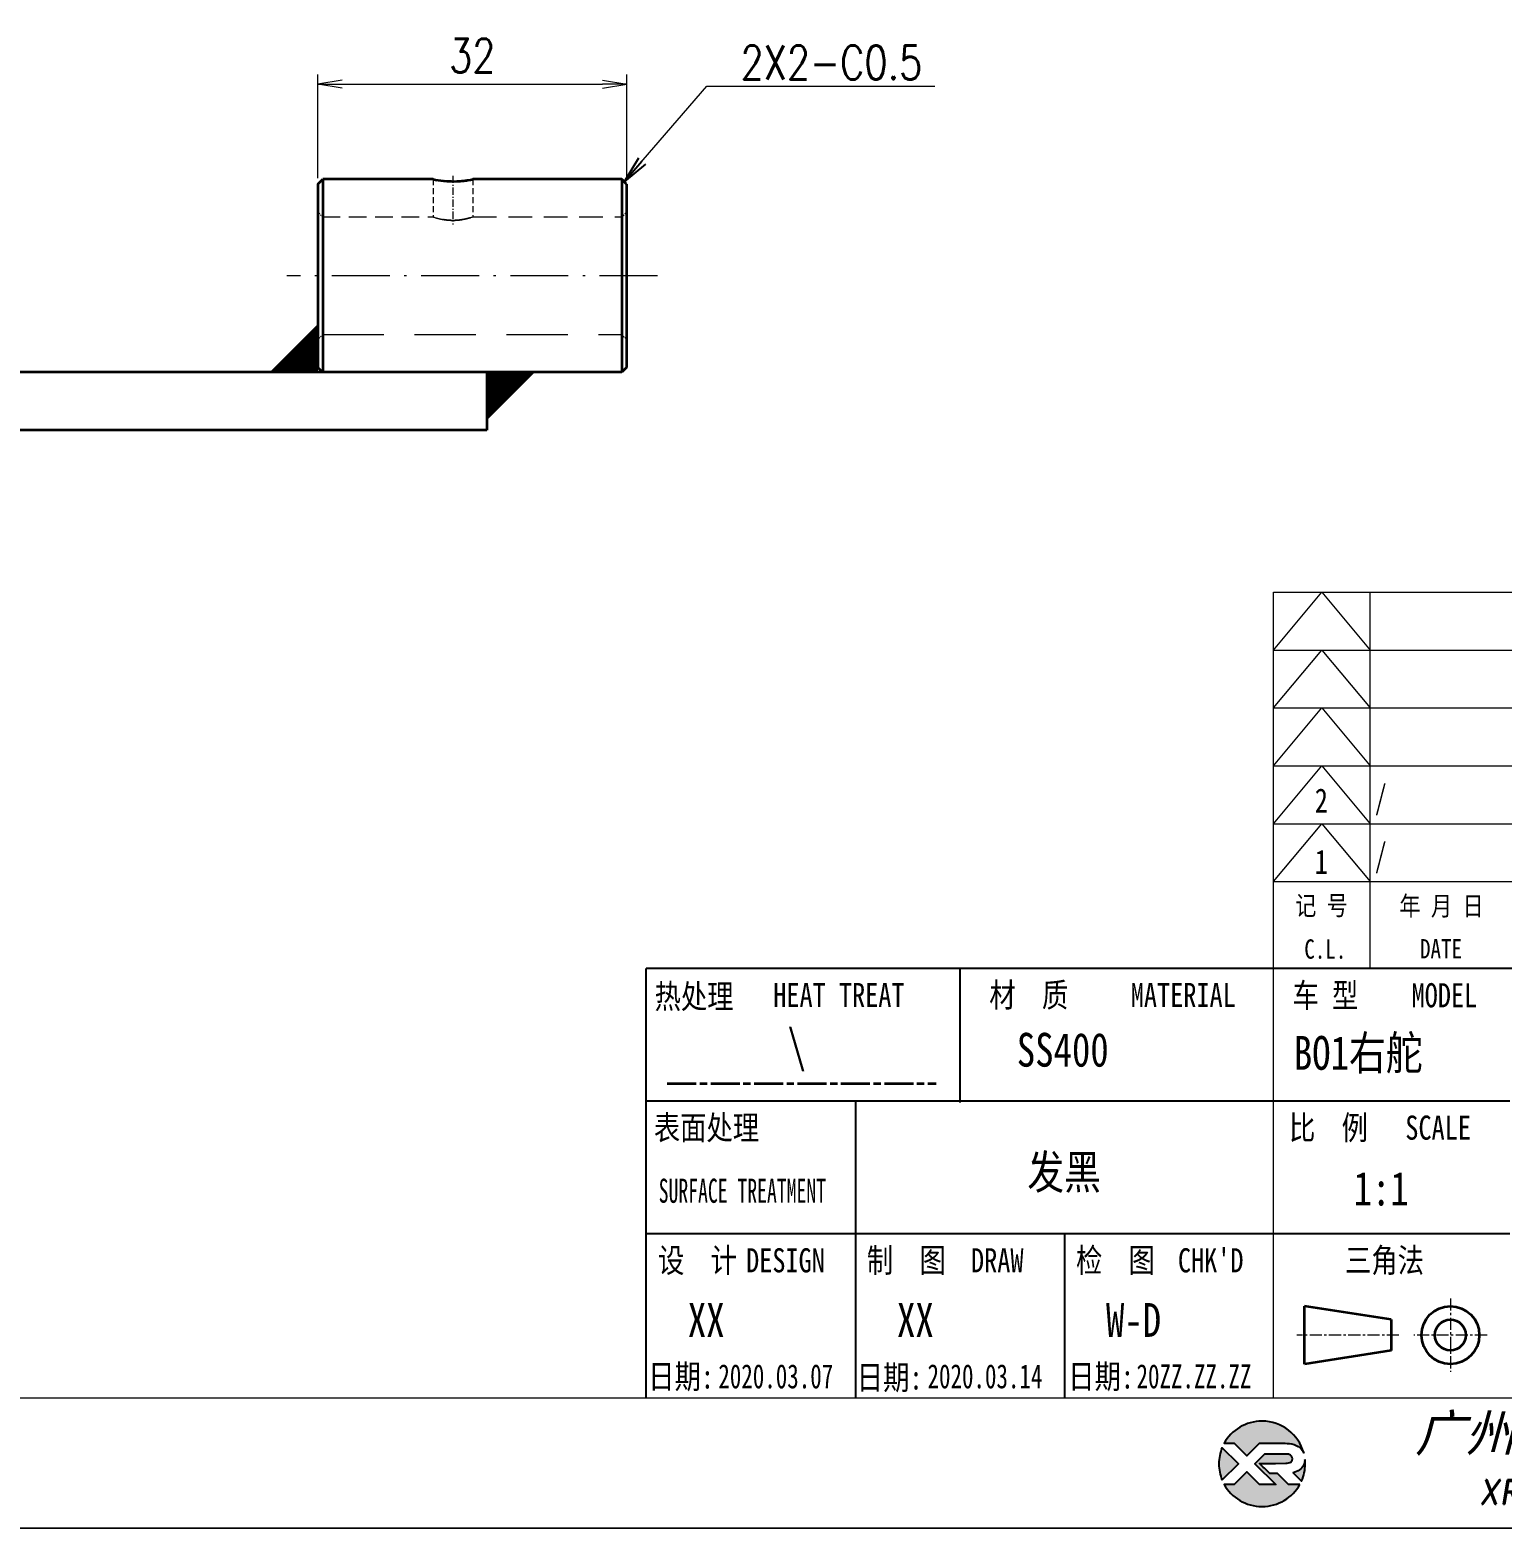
# Model space of a CAD drawing. Header units: millimetres. Extents: x 1333 to 78972, y -42879 to -5704.
# Drawn here: x 76459.6 to 76612.1, y -21799.1 to -21643.8 of the extents above; entities that cross this region are included whole.
import ezdxf
from ezdxf.enums import TextEntityAlignment as Align

# ---------------------------------------------------------------- set-up
doc = ezdxf.new("R2010")
doc.units = ezdxf.units.MM
doc.header["$LTSCALE"] = 0.5
for name, pattern in [('AM_ISO02W050x2', [3.75, 3, -0.75]), ('AM_ISO08W050x2', [9, 6, -0.75, 1.5, -0.75]), ('CENTER', [2, 1.25, -0.25, 0.25, -0.25]), ('DASHDOT', [18.5, 12, -3, 0.5, -3]), ('DASHED', [19.05, 12.7, -6.35])]:
    doc.linetypes.add(name, pattern=pattern)
for name, color, linetype in [('DIM', 3, 'Continuous'), ('Drawing', 7, 'Continuous'), ('layer 1', 7, 'Continuous'), ('图框文字', 7, 'Continuous'), ('材质', 7, 'Continuous'), ('表面处理', 7, 'Continuous'), ('车型', 7, 'Continuous')]:
    doc.layers.add(name, color=color, linetype=linetype)
for name, color, linetype, lineweight in [('中心线', 2, 'AM_ISO08W050x2', 18), ('图框', 7, 'Continuous', 18), ('标注线', 3, 'Continuous', 18), ('热处理', 7, 'Continuous', 20), ('粗实线', 7, 'Continuous', 35), ('粗点划线', 6, 'AM_ISO08W050x2', 35), ('虚线', 1, 'AM_ISO02W050x2', 18)]:
    doc.layers.add(name, color=color, linetype=linetype, lineweight=lineweight)
doc.layers.add('打印', color=7, linetype='Continuous', lineweight=15, plot=False)
doc.layers.add('打印-禁用', color=7, linetype='Continuous', lineweight=15, plot=False)
doc.styles.add('DIM', font='romans.shx', dxfattribs={"width": 0.8, "bigfont": 'bigfont.shx'})
doc.styles.add('STYLE1', font='')
doc.styles.add('国标', font='simfang.ttf', dxfattribs={"width": 0.8})
doc.styles.add('标题字', font='romand.shx', dxfattribs={"oblique": 10, "bigfont": 'bigfont.shx'})
doc.styles.get('STYLE1').set_extended_font_data('SimSun')
doc.dimstyles.new('XR 1-1', dxfattribs={"dimtxt": 3.5, "dimasz": 2.5, "dimexe": 1, "dimexo": 0.625, "dimgap": 1.2, "dimtad": 1, "dimtoh": 1, "dimdsep": 46, "dimtxsty": 'DIM', "dimblk": 'OPEN', "dimcen": 0, "dimclrd": 8, "dimclre": 8, "dimclrt": 2, "dimazin": 2, "dimtfac": 0.5, "dimtmove": 0, "dimatfit": 3, "dimldrblk": 'OPEN', "dimfxl": 1, "dimtolj": 2, "dimlwd": 18, "dimlwe": 18, "dimarcsym": 0})
doc.dimstyles.new('XR 1-1$0', dxfattribs={"dimtxt": 3.5, "dimasz": 2.5, "dimexe": 1, "dimexo": 0.625, "dimgap": 1.2, "dimtad": 1, "dimzin": 9, "dimdsep": 46, "dimtxsty": 'DIM', "dimblk": 'OPEN', "dimcen": 0, "dimclrd": 8, "dimclre": 8, "dimclrt": 2, "dimazin": 2, "dimtfac": 0.5, "dimtmove": 0, "dimatfit": 3, "dimldrblk": 'OPEN', "dimfxl": 1, "dimtolj": 2, "dimlwd": 18, "dimlwe": 18, "dimarcsym": 0})

# ---------------------------------------------------------------- blocks, each defined once
blk = doc.blocks.new('XR')
at = {"true_color": 0xfc8000}
h = blk.add_hatch(color=30, dxfattribs=at)
h.set_gradient(color1=(252, 128, 0), rotation=240, one_color=1, tint=1, name='INVCURVED')
edge = h.paths.add_edge_path()
edge.add_spline(control_points=[(-434.18, -5928.47), (-433.9, -5928.74), (-433.63, -5929.01), (-433.63, -5929.01), (-433.63, -5929.01), (-433.63, -5929.01), (-433.36, -5928.74), (-433.09, -5928.47)], knot_values=[0.5625, 0.5625, 0.5625, 0.5625, 0.625, 0.625, 0.625, 0.625, 0.6875, 0.6875, 0.6875, 0.6875], degree=3, periodic=0)
edge.add_spline(control_points=[(-433.09, -5928.47), (-432.82, -5928.2), (-432.54, -5927.93), (-432.54, -5927.93), (-432.54, -5927.93), (-432.54, -5927.93), (-432.04, -5927.93), (-431.53, -5927.93)], knot_values=[0.4375, 0.4375, 0.4375, 0.4375, 0.5, 0.5, 0.5, 0.5, 0.5625, 0.5625, 0.5625, 0.5625], degree=3, periodic=0)
edge.add_spline(control_points=[(-431.53, -5927.93), (-431.03, -5927.93), (-430.52, -5927.93), (-430.52, -5927.93), (-430.52, -5927.93), (-430, -5927.93), (-429.43, -5927.96), (-429.01, -5928.33)], knot_values=[0.25, 0.25, 0.25, 0.25, 0.3125, 0.3125, 0.3125, 0.3125, 0.4375, 0.4375, 0.4375, 0.4375], degree=3, periodic=0)
edge.add_spline(control_points=[(-429.01, -5928.33), (-428.88, -5928.44), (-428.78, -5928.59), (-428.71, -5928.75)], knot_values=[0.125, 0.125, 0.125, 0.125, 0.25, 0.25, 0.25, 0.25], degree=3, periodic=0)
edge.add_spline(control_points=[(-428.71, -5928.75), (-429.13, -5927.18), (-430.58, -5926.02), (-432.31, -5926.02)], knot_values=[0, 0, 0, 0, 0.125, 0.125, 0.125, 0.125], degree=3, periodic=0)
edge.add_spline(control_points=[(-432.31, -5926.02), (-433.72, -5926.02), (-434.94, -5926.79), (-435.58, -5927.93)], knot_values=[0.875, 0.875, 0.875, 0.875, 1, 1, 1, 1], degree=3, periodic=0)
edge.add_spline(control_points=[(-435.58, -5927.93), (-435.58, -5927.93), (-434.72, -5927.93), (-434.72, -5927.93), (-434.72, -5927.93), (-434.72, -5927.93), (-434.45, -5928.2), (-434.18, -5928.47)], knot_values=[0.6875, 0.6875, 0.6875, 0.6875, 0.8125, 0.8125, 0.8125, 0.8125, 0.875, 0.875, 0.875, 0.875], degree=3, periodic=0)
edge = h.paths.add_edge_path()
edge.add_spline(control_points=[(-434.79, -5929.26), (-435.04, -5929.02), (-435.34, -5928.72), (-435.54, -5928.53)], knot_values=[0.562504, 0.562504, 0.562504, 0.562504, 0.656252, 0.656252, 0.656252, 0.656252], degree=3, periodic=0)
edge.add_spline(control_points=[(-435.54, -5928.53), (-435.67, -5928.4), (-435.76, -5928.31), (-435.76, -5928.31), (-435.76, -5928.31), (-435.94, -5928.74), (-436.03, -5929.21), (-436.03, -5929.71)], knot_values=[0.25, 0.25, 0.25, 0.25, 0.312504, 0.312504, 0.312504, 0.312504, 0.562504, 0.562504, 0.562504, 0.562504], degree=3, periodic=0)
edge.add_spline(control_points=[(-436.03, -5929.71), (-436.03, -5930.2), (-435.94, -5930.67), (-435.76, -5931.1), (-435.76, -5931.1), (-435.4, -5930.75), (-435.05, -5930.4)], knot_values=[0.874998, 0.874998, 0.874998, 0.874998, 1.124998, 1.124998, 1.124998, 1.25, 1.25, 1.25, 1.25], degree=3, periodic=0)
edge.add_spline(control_points=[(-435.05, -5930.4), (-434.7, -5930.05), (-434.34, -5929.71), (-434.34, -5929.71), (-434.34, -5929.71), (-434.34, -5929.71), (-434.34, -5929.71), (-434.34, -5929.71)], knot_values=[0.749878, 0.749878, 0.749878, 0.749878, 0.874875, 0.874875, 0.874875, 0.874875, 0.874998, 0.874998, 0.874998, 0.874998], degree=3, periodic=0)
edge.add_spline(control_points=[(-434.34, -5929.71), (-434.34, -5929.71), (-434.34, -5929.71), (-434.34, -5929.71)], knot_values=[0.749634, 0.749634, 0.749634, 0.749634, 0.749817, 0.749817, 0.749817, 0.749817], degree=3, periodic=0)
edge.add_spline(control_points=[(-434.35, -5929.7), (-434.35, -5929.7), (-434.35, -5929.7), (-434.35, -5929.7)], knot_values=[0.738281, 0.738281, 0.738281, 0.738281, 0.742188, 0.742188, 0.742188, 0.742188], degree=3, periodic=0)
edge.add_spline(control_points=[(-434.35, -5929.7), (-434.36, -5929.69), (-434.37, -5929.68), (-434.38, -5929.67)], knot_values=[0.726563, 0.726563, 0.726563, 0.726563, 0.738281, 0.738281, 0.738281, 0.738281], degree=3, periodic=0)
edge.add_spline(control_points=[(-434.38, -5929.67), (-434.38, -5929.66), (-434.39, -5929.65), (-434.4, -5929.65)], knot_values=[0.718751, 0.718751, 0.718751, 0.718751, 0.726563, 0.726563, 0.726563, 0.726563], degree=3, periodic=0)
edge.add_spline(control_points=[(-434.4, -5929.65), (-434.42, -5929.63), (-434.45, -5929.6), (-434.47, -5929.58)], knot_values=[0.703126, 0.703126, 0.703126, 0.703126, 0.718751, 0.718751, 0.718751, 0.718751], degree=3, periodic=0)
edge.add_spline(control_points=[(-434.47, -5929.58), (-434.5, -5929.55), (-434.53, -5929.52), (-434.56, -5929.49)], knot_values=[0.687501, 0.687501, 0.687501, 0.687501, 0.703126, 0.703126, 0.703126, 0.703126], degree=3, periodic=0)
edge.add_spline(control_points=[(-434.56, -5929.49), (-434.63, -5929.42), (-434.71, -5929.35), (-434.79, -5929.26)], knot_values=[0.656252, 0.656252, 0.656252, 0.656252, 0.687501, 0.687501, 0.687501, 0.687501], degree=3, periodic=0)
at = {"true_color": 0x0348ff}
h = blk.add_hatch(color=160, dxfattribs=at)
h.set_gradient(color1=(3, 72, 255), color2=(0, 41, 153), one_color=1, tint=0.3, name='HEMISPHERICAL')
edge = h.paths.add_edge_path()
edge.add_spline(control_points=[(-432.54, -5929.67), (-432.26, -5929.95), (-431.94, -5930.23), (-431.66, -5930.51), (-431.66, -5930.51), (-431.66, -5930.51), (-431.66, -5930.51), (-431.66, -5930.51)], knot_values=[0.736842, 0.736842, 0.736842, 0.736842, 0.789474, 0.789474, 0.789474, 0.789474, 0.802633, 0.802633, 0.802633, 0.802633], degree=3, periodic=0)
edge.add_spline(control_points=[(-431.66, -5930.51), (-431.65, -5930.51), (-431.65, -5930.52), (-431.65, -5930.52)], knot_values=[0.802633, 0.802633, 0.802633, 0.802633, 0.815791, 0.815791, 0.815791, 0.815791], degree=3, periodic=0)
edge.add_spline(control_points=[(-431.65, -5930.52), (-431.64, -5930.53), (-431.64, -5930.53), (-431.64, -5930.53)], knot_values=[0.815791, 0.815791, 0.815791, 0.815791, 0.82237, 0.82237, 0.82237, 0.82237], degree=3, periodic=0)
edge.add_spline(control_points=[(-431.64, -5930.53), (-431.64, -5930.53), (-431.64, -5930.53), (-431.63, -5930.54)], knot_values=[0.82237, 0.82237, 0.82237, 0.82237, 0.828949, 0.828949, 0.828949, 0.828949], degree=3, periodic=0)
edge.add_spline(control_points=[(-431.63, -5930.54), (-431.63, -5930.54), (-431.63, -5930.54), (-431.63, -5930.54), (-431.63, -5930.54), (-431.63, -5930.54), (-431.59, -5930.54), (-431.52, -5930.54)], knot_values=[0.841901, 0.841901, 0.841901, 0.841901, 0.842105, 0.842105, 0.842105, 0.842105, 0.855264, 0.855264, 0.855264, 0.855264], degree=3, periodic=0)
edge.add_spline(control_points=[(-431.52, -5930.54), (-431.46, -5930.54), (-431.38, -5930.54), (-431.3, -5930.54)], knot_values=[0.855264, 0.855264, 0.855264, 0.855264, 0.868422, 0.868422, 0.868422, 0.868422], degree=3, periodic=0)
edge.add_spline(control_points=[(-431.3, -5930.54), (-431.26, -5930.54), (-431.22, -5930.54), (-431.18, -5930.54)], knot_values=[0.868422, 0.868422, 0.868422, 0.868422, 0.875, 0.875, 0.875, 0.875], degree=3, periodic=0)
edge.add_spline(control_points=[(-431.18, -5930.54), (-431.14, -5930.54), (-431.1, -5930.54), (-431.07, -5930.54)], knot_values=[0.875, 0.875, 0.875, 0.875, 0.881579, 0.881579, 0.881579, 0.881579], degree=3, periodic=0)
edge.add_spline(control_points=[(-431.07, -5930.54), (-431.05, -5930.54), (-431.04, -5930.54), (-431.03, -5930.54)], knot_values=[0.881579, 0.881579, 0.881579, 0.881579, 0.884869, 0.884869, 0.884869, 0.884869], degree=3, periodic=0)
edge.add_spline(control_points=[(-431.03, -5930.54), (-431.02, -5930.54), (-431, -5930.54), (-431, -5930.54)], knot_values=[0.884869, 0.884869, 0.884869, 0.884869, 0.888158, 0.888158, 0.888158, 0.888158], degree=3, periodic=0)
edge.add_spline(control_points=[(-431, -5930.54), (-430.99, -5930.54), (-430.99, -5930.54), (-430.98, -5930.54)], knot_values=[0.888158, 0.888158, 0.888158, 0.888158, 0.889803, 0.889803, 0.889803, 0.889803], degree=3, periodic=0)
edge.add_spline(control_points=[(-430.98, -5930.54), (-430.98, -5930.54), (-430.98, -5930.54), (-430.97, -5930.54)], knot_values=[0.889803, 0.889803, 0.889803, 0.889803, 0.891447, 0.891447, 0.891447, 0.891447], degree=3, periodic=0)
edge.add_spline(control_points=[(-430.97, -5930.54), (-430.97, -5930.54), (-430.97, -5930.54), (-430.97, -5930.54)], knot_values=[0.891447, 0.891447, 0.891447, 0.891447, 0.89227, 0.89227, 0.89227, 0.89227], degree=3, periodic=0)
edge.add_spline(control_points=[(-430.97, -5930.54), (-430.97, -5930.54), (-430.97, -5930.54), (-430.97, -5930.54)], knot_values=[0.89227, 0.89227, 0.89227, 0.89227, 0.893092, 0.893092, 0.893092, 0.893092], degree=3, periodic=0)
edge.add_spline(control_points=[(-430.97, -5930.54), (-430.97, -5930.54), (-430.97, -5930.54), (-430.97, -5930.54)], knot_values=[0.893092, 0.893092, 0.893092, 0.893092, 0.893503, 0.893503, 0.893503, 0.893503], degree=3, periodic=0)
edge.add_spline(control_points=[(-430.97, -5930.54), (-430.97, -5930.54), (-430.97, -5930.54), (-430.97, -5930.54)], knot_values=[0.893503, 0.893503, 0.893503, 0.893503, 0.893914, 0.893914, 0.893914, 0.893914], degree=3, periodic=0)
edge.add_spline(control_points=[(-430.97, -5930.54), (-430.97, -5930.54), (-430.97, -5930.54), (-430.97, -5930.54)], knot_values=[0.893914, 0.893914, 0.893914, 0.893914, 0.89412, 0.89412, 0.89412, 0.89412], degree=3, periodic=0)
edge.add_spline(control_points=[(-430.97, -5930.54), (-430.97, -5930.54), (-430.97, -5930.54), (-430.97, -5930.54)], knot_values=[0.89412, 0.89412, 0.89412, 0.89412, 0.894326, 0.894326, 0.894326, 0.894326], degree=3, periodic=0)
edge.add_spline(control_points=[(-430.97, -5930.54), (-430.97, -5930.54), (-430.97, -5930.54), (-430.97, -5930.54)], knot_values=[0.894428, 0.894428, 0.894428, 0.894428, 0.894531, 0.894531, 0.894531, 0.894531], degree=3, periodic=0)
edge.add_spline(control_points=[(-430.97, -5930.54), (-430.97, -5930.54), (-430.97, -5930.54), (-430.97, -5930.54)], knot_values=[0.894531, 0.894531, 0.894531, 0.894531, 0.894583, 0.894583, 0.894583, 0.894583], degree=3, periodic=0)
edge.add_spline(control_points=[(-430.97, -5930.54), (-430.97, -5930.54), (-430.97, -5930.54), (-430.97, -5930.54), (-430.97, -5930.54), (-430.97, -5930.54), (-430.73, -5930.78), (-430.49, -5931.01)], knot_values=[0.894685, 0.894685, 0.894685, 0.894685, 0.894737, 0.894737, 0.894737, 0.894737, 0.921052, 0.921052, 0.921052, 0.921052], degree=3, periodic=0)
edge.add_spline(control_points=[(-430.49, -5931.01), (-430.26, -5931.24), (-430.02, -5931.48), (-430.02, -5931.48)], knot_values=[0.921052, 0.921052, 0.921052, 0.921052, 0.947368, 0.947368, 0.947368, 0.947368], degree=3, periodic=0)
edge.add_spline(control_points=[(-430.02, -5931.48), (-430.02, -5931.48), (-430.02, -5931.48), (-430.02, -5931.48)], knot_values=[0.947522, 0.947522, 0.947522, 0.947522, 0.947573, 0.947573, 0.947573, 0.947573], degree=3, periodic=0)
edge.add_spline(control_points=[(-430.02, -5931.48), (-430.02, -5931.48), (-430.02, -5931.48), (-430.02, -5931.48)], knot_values=[0.947573, 0.947573, 0.947573, 0.947573, 0.947676, 0.947676, 0.947676, 0.947676], degree=3, periodic=0)
edge.add_spline(control_points=[(-430.02, -5931.48), (-430.02, -5931.48), (-430.02, -5931.48), (-430.02, -5931.48)], knot_values=[0.947676, 0.947676, 0.947676, 0.947676, 0.947779, 0.947779, 0.947779, 0.947779], degree=3, periodic=0)
edge.add_spline(control_points=[(-430.02, -5931.48), (-430.02, -5931.48), (-430.02, -5931.48), (-430.02, -5931.48)], knot_values=[0.947779, 0.947779, 0.947779, 0.947779, 0.947984, 0.947984, 0.947984, 0.947984], degree=3, periodic=0)
edge.add_spline(control_points=[(-430.02, -5931.48), (-430.02, -5931.48), (-430.02, -5931.48), (-430.02, -5931.48)], knot_values=[0.947984, 0.947984, 0.947984, 0.947984, 0.94819, 0.94819, 0.94819, 0.94819], degree=3, periodic=0)
edge.add_spline(control_points=[(-430.02, -5931.48), (-430.02, -5931.48), (-430.02, -5931.48), (-430.02, -5931.48)], knot_values=[0.94819, 0.94819, 0.94819, 0.94819, 0.948601, 0.948601, 0.948601, 0.948601], degree=3, periodic=0)
edge.add_spline(control_points=[(-430.02, -5931.48), (-430.02, -5931.48), (-430.02, -5931.48), (-430.02, -5931.48)], knot_values=[0.948601, 0.948601, 0.948601, 0.948601, 0.949012, 0.949012, 0.949012, 0.949012], degree=3, periodic=0)
edge.add_spline(control_points=[(-430.02, -5931.48), (-430.02, -5931.48), (-430.01, -5931.48), (-430.01, -5931.48)], knot_values=[0.949012, 0.949012, 0.949012, 0.949012, 0.949834, 0.949834, 0.949834, 0.949834], degree=3, periodic=0)
edge.add_spline(control_points=[(-430.01, -5931.48), (-430.01, -5931.48), (-430.01, -5931.48), (-430.01, -5931.48)], knot_values=[0.949834, 0.949834, 0.949834, 0.949834, 0.950657, 0.950657, 0.950657, 0.950657], degree=3, periodic=0)
edge.add_spline(control_points=[(-430.01, -5931.48), (-430.01, -5931.48), (-430, -5931.48), (-430, -5931.48)], knot_values=[0.950657, 0.950657, 0.950657, 0.950657, 0.952301, 0.952301, 0.952301, 0.952301], degree=3, periodic=0)
edge.add_spline(control_points=[(-430, -5931.48), (-429.99, -5931.48), (-429.98, -5931.48), (-429.98, -5931.48)], knot_values=[0.952301, 0.952301, 0.952301, 0.952301, 0.953946, 0.953946, 0.953946, 0.953946], degree=3, periodic=0)
edge.add_spline(control_points=[(-429.98, -5931.48), (-429.96, -5931.48), (-429.95, -5931.48), (-429.93, -5931.48)], knot_values=[0.953946, 0.953946, 0.953946, 0.953946, 0.957236, 0.957236, 0.957236, 0.957236], degree=3, periodic=0)
edge.add_spline(control_points=[(-429.93, -5931.48), (-429.91, -5931.48), (-429.89, -5931.48), (-429.87, -5931.48)], knot_values=[0.957236, 0.957236, 0.957236, 0.957236, 0.960525, 0.960525, 0.960525, 0.960525], degree=3, periodic=0)
edge.add_spline(control_points=[(-429.87, -5931.48), (-429.82, -5931.48), (-429.77, -5931.48), (-429.71, -5931.48)], knot_values=[0.960525, 0.960525, 0.960525, 0.960525, 0.967104, 0.967104, 0.967104, 0.967104], degree=3, periodic=0)
edge.add_spline(control_points=[(-429.71, -5931.48), (-429.65, -5931.48), (-429.59, -5931.48), (-429.53, -5931.48)], knot_values=[0.967104, 0.967104, 0.967104, 0.967104, 0.973683, 0.973683, 0.973683, 0.973683], degree=3, periodic=0)
edge.add_spline(control_points=[(-429.53, -5931.48), (-429.41, -5931.48), (-429.29, -5931.48), (-429.19, -5931.48)], knot_values=[0.973683, 0.973683, 0.973683, 0.973683, 0.98684, 0.98684, 0.98684, 0.98684], degree=3, periodic=0)
edge.add_spline(control_points=[(-429.19, -5931.48), (-429.1, -5931.48), (-429.04, -5931.48), (-429.04, -5931.48), (-429.67, -5932.62), (-430.9, -5933.39), (-432.31, -5933.39)], knot_values=[0.98684, 0.98684, 0.98684, 0.98684, 1, 1, 1, 1.052632, 1.052632, 1.052632, 1.052632], degree=3, periodic=0)
edge.add_spline(control_points=[(-432.31, -5933.39), (-433.72, -5933.39), (-434.94, -5932.62), (-435.58, -5931.48), (-435.58, -5931.48), (-435.58, -5931.48), (-435.36, -5931.48), (-435.15, -5931.48)], knot_values=[0.052632, 0.052632, 0.052632, 0.052632, 0.105263, 0.105263, 0.105263, 0.105263, 0.131579, 0.131579, 0.131579, 0.131579], degree=3, periodic=0)
edge.add_spline(control_points=[(-435.15, -5931.48), (-434.93, -5931.48), (-434.72, -5931.48), (-434.72, -5931.48), (-434.72, -5931.48), (-434.72, -5931.48), (-434.45, -5931.21), (-434.18, -5930.94)], knot_values=[0.131579, 0.131579, 0.131579, 0.131579, 0.157895, 0.157895, 0.157895, 0.157895, 0.184211, 0.184211, 0.184211, 0.184211], degree=3, periodic=0)
edge.add_spline(control_points=[(-434.18, -5930.94), (-433.9, -5930.67), (-433.63, -5930.4), (-433.63, -5930.4), (-433.63, -5930.4), (-433.63, -5930.4), (-433.36, -5930.67), (-433.09, -5930.94)], knot_values=[0.184211, 0.184211, 0.184211, 0.184211, 0.210526, 0.210526, 0.210526, 0.210526, 0.236842, 0.236842, 0.236842, 0.236842], degree=3, periodic=0)
edge.add_spline(control_points=[(-433.09, -5930.94), (-432.82, -5931.21), (-432.54, -5931.48), (-432.54, -5931.48), (-432.54, -5931.48), (-432.54, -5931.48), (-432.19, -5931.48), (-431.83, -5931.48)], knot_values=[0.236842, 0.236842, 0.236842, 0.236842, 0.263158, 0.263158, 0.263158, 0.263158, 0.289474, 0.289474, 0.289474, 0.289474], degree=3, periodic=0)
edge.add_spline(control_points=[(-431.83, -5931.48), (-431.48, -5931.48), (-431.12, -5931.48), (-431.12, -5931.48), (-431.12, -5931.48), (-431.12, -5931.48), (-431.57, -5931.03), (-432.02, -5930.59)], knot_values=[0.289474, 0.289474, 0.289474, 0.289474, 0.315789, 0.315789, 0.315789, 0.315789, 0.342105, 0.342105, 0.342105, 0.342105], degree=3, periodic=0)
edge.add_spline(control_points=[(-432.02, -5930.59), (-432.47, -5930.15), (-432.92, -5929.71), (-432.92, -5929.71), (-432.92, -5929.71), (-432.92, -5929.71), (-432.71, -5929.5), (-432.5, -5929.29)], knot_values=[0.342105, 0.342105, 0.342105, 0.342105, 0.368421, 0.368421, 0.368421, 0.368421, 0.394737, 0.394737, 0.394737, 0.394737], degree=3, periodic=0)
edge.add_spline(control_points=[(-432.5, -5929.29), (-432.3, -5929.09), (-432.09, -5928.88), (-432.09, -5928.88)], knot_values=[0.394737, 0.394737, 0.394737, 0.394737, 0.421053, 0.421053, 0.421053, 0.421053], degree=3, periodic=0)
edge.add_spline(control_points=[(-432.09, -5928.88), (-432.09, -5928.88), (-432.06, -5928.86), (-432.06, -5928.86)], knot_values=[0.421053, 0.421053, 0.421053, 0.421053, 0.473684, 0.473684, 0.473684, 0.473684], degree=3, periodic=0)
edge.add_spline(control_points=[(-432.06, -5928.86), (-432.06, -5928.86), (-432.06, -5928.86), (-432.06, -5928.86), (-432.06, -5928.86), (-432.06, -5928.86), (-430.4, -5928.86), (-430.26, -5928.86)], knot_values=[0.473684, 0.473684, 0.473684, 0.473684, 0.473684, 0.473684, 0.473684, 0.473684, 0.526316, 0.526316, 0.526316, 0.526316], degree=3, periodic=0)
edge.add_spline(control_points=[(-430.26, -5928.86), (-429.54, -5928.86), (-429.62, -5929.4), (-429.83, -5929.55)], knot_values=[0.526316, 0.526316, 0.526316, 0.526316, 0.578947, 0.578947, 0.578947, 0.578947], degree=3, periodic=0)
edge.add_spline(control_points=[(-429.83, -5929.55), (-429.94, -5929.62), (-430.08, -5929.65), (-430.26, -5929.65), (-430.26, -5929.65), (-430.26, -5929.65), (-430.48, -5929.65), (-430.71, -5929.66)], knot_values=[0.578947, 0.578947, 0.578947, 0.578947, 0.631579, 0.631579, 0.631579, 0.631579, 0.657895, 0.657895, 0.657895, 0.657895], degree=3, periodic=0)
edge.add_spline(control_points=[(-430.71, -5929.66), (-430.93, -5929.66), (-431.15, -5929.67), (-431.15, -5929.67), (-431.15, -5929.67), (-431.15, -5929.67), (-432.54, -5929.67), (-432.54, -5929.67)], knot_values=[0.657895, 0.657895, 0.657895, 0.657895, 0.684211, 0.684211, 0.684211, 0.684211, 0.736842, 0.736842, 0.736842, 0.736842], degree=3, periodic=0)
edge = h.paths.add_edge_path()
edge.add_spline(control_points=[(-428.6, -5929.32), (-428.61, -5929.67), (-428.76, -5930), (-429.06, -5930.22)], knot_values=[0.8, 0.8, 0.8, 0.8, 1, 1, 1, 1], degree=3, periodic=0)
edge.add_spline(control_points=[(-429.06, -5930.22), (-429.22, -5930.34), (-429.41, -5930.43), (-429.61, -5930.48)], knot_values=[0.6, 0.6, 0.6, 0.6, 0.8, 0.8, 0.8, 0.8], degree=3, periodic=0)
edge.add_spline(control_points=[(-429.61, -5930.48), (-429.61, -5930.48), (-428.9, -5931.19), (-428.9, -5931.19), (-428.9, -5931.19), (-428.69, -5930.73), (-428.58, -5930.23), (-428.58, -5929.71)], knot_values=[0.2, 0.2, 0.2, 0.2, 0.4, 0.4, 0.4, 0.4, 0.6, 0.6, 0.6, 0.6], degree=3, periodic=0)
edge.add_spline(control_points=[(-428.58, -5929.71), (-428.58, -5929.58), (-428.59, -5929.45), (-428.6, -5929.32)], knot_values=[0, 0, 0, 0, 0.2, 0.2, 0.2, 0.2], degree=3, periodic=0)
at = {"layer": 'layer 1', "color": 30}
for points, knots in [([(-432.31, -5926.02), (-430.58, -5926.02), (-429.13, -5927.18), (-428.71, -5928.75), (-428.71, -5928.75), (-428.78, -5928.59), (-428.88, -5928.44), (-429.01, -5928.33), (-429.01, -5928.33), (-429.43, -5927.96), (-430, -5927.93), (-430.52, -5927.93), (-430.52, -5927.93), (-430.52, -5927.93), (-432.54, -5927.93), (-432.54, -5927.93), (-432.54, -5927.93), (-432.54, -5927.93), (-433.63, -5929.01), (-433.63, -5929.01), (-433.63, -5929.01), (-433.63, -5929.01), (-434.72, -5927.93), (-434.72, -5927.93), (-434.72, -5927.93), (-434.72, -5927.93), (-435.58, -5927.93), (-435.58, -5927.93), (-435.58, -5927.93), (-434.94, -5926.79), (-433.72, -5926.02), (-432.31, -5926.02)], [0, 0, 0, 0, 0.125, 0.125, 0.125, 0.125, 0.25, 0.25, 0.25, 0.25, 0.375, 0.375, 0.375, 0.375, 0.5, 0.5, 0.5, 0.5, 0.625, 0.625, 0.625, 0.625, 0.75, 0.75, 0.75, 0.75, 0.875, 0.875, 0.875, 0.875, 1, 1, 1, 1]), ([(-435.76, -5931.1), (-435.94, -5930.67), (-436.03, -5930.2), (-436.03, -5929.71), (-436.03, -5929.71), (-436.03, -5929.21), (-435.94, -5928.74), (-435.76, -5928.31), (-435.76, -5928.31), (-435.76, -5928.31), (-434.34, -5929.71), (-434.34, -5929.71), (-434.34, -5929.71), (-434.34, -5929.71), (-435.76, -5931.1), (-435.76, -5931.1)], [0, 0, 0, 0, 0.25, 0.25, 0.25, 0.25, 0.5, 0.5, 0.5, 0.5, 0.75, 0.75, 0.75, 0.75, 1, 1, 1, 1])]:
    blk.add_open_spline(points, degree=3, knots=knots, dxfattribs=at)
at = {"layer": 'layer 1', "color": 154}
for points, knots in [([(-429.04, -5931.48), (-429.67, -5932.62), (-430.9, -5933.39), (-432.31, -5933.39), (-432.31, -5933.39), (-433.72, -5933.39), (-434.94, -5932.62), (-435.58, -5931.48), (-435.58, -5931.48), (-435.58, -5931.48), (-434.72, -5931.48), (-434.72, -5931.48), (-434.72, -5931.48), (-434.72, -5931.48), (-433.63, -5930.4), (-433.63, -5930.4), (-433.63, -5930.4), (-433.63, -5930.4), (-432.54, -5931.48), (-432.54, -5931.48), (-432.54, -5931.48), (-432.54, -5931.48), (-431.12, -5931.48), (-431.12, -5931.48), (-431.12, -5931.48), (-431.12, -5931.48), (-432.92, -5929.71), (-432.92, -5929.71), (-432.92, -5929.71), (-432.92, -5929.71), (-432.09, -5928.88), (-432.09, -5928.88), (-432.09, -5928.88), (-432.09, -5928.88), (-432.06, -5928.86), (-432.06, -5928.86), (-432.06, -5928.86), (-432.06, -5928.86), (-430.4, -5928.86), (-430.26, -5928.86), (-430.26, -5928.86), (-429.54, -5928.86), (-429.62, -5929.4), (-429.83, -5929.55), (-429.83, -5929.55), (-429.94, -5929.62), (-430.08, -5929.65), (-430.26, -5929.65), (-430.26, -5929.65), (-430.26, -5929.65), (-431.15, -5929.67), (-431.15, -5929.67), (-431.15, -5929.67), (-431.15, -5929.67), (-432.54, -5929.67), (-432.54, -5929.67), (-432.54, -5929.67), (-432.26, -5929.95), (-431.94, -5930.23), (-431.66, -5930.51), (-431.66, -5930.51), (-431.66, -5930.51), (-431.63, -5930.54), (-431.63, -5930.54), (-431.63, -5930.54), (-431.63, -5930.54), (-430.97, -5930.54), (-430.97, -5930.54), (-430.97, -5930.54), (-430.97, -5930.54), (-430.02, -5931.48), (-430.02, -5931.48), (-430.02, -5931.48), (-430.02, -5931.48), (-429.04, -5931.48), (-429.04, -5931.48)], [0, 0, 0, 0, 0.052632, 0.052632, 0.052632, 0.052632, 0.105263, 0.105263, 0.105263, 0.105263, 0.157895, 0.157895, 0.157895, 0.157895, 0.210526, 0.210526, 0.210526, 0.210526, 0.263158, 0.263158, 0.263158, 0.263158, 0.315789, 0.315789, 0.315789, 0.315789, 0.368421, 0.368421, 0.368421, 0.368421, 0.421053, 0.421053, 0.421053, 0.421053, 0.473684, 0.473684, 0.473684, 0.473684, 0.526316, 0.526316, 0.526316, 0.526316, 0.578947, 0.578947, 0.578947, 0.578947, 0.631579, 0.631579, 0.631579, 0.631579, 0.684211, 0.684211, 0.684211, 0.684211, 0.736842, 0.736842, 0.736842, 0.736842, 0.789474, 0.789474, 0.789474, 0.789474, 0.842105, 0.842105, 0.842105, 0.842105, 0.894737, 0.894737, 0.894737, 0.894737, 0.947368, 0.947368, 0.947368, 0.947368, 1, 1, 1, 1]), ([(-428.6, -5929.32), (-428.59, -5929.45), (-428.58, -5929.58), (-428.58, -5929.71), (-428.58, -5929.71), (-428.58, -5930.23), (-428.69, -5930.73), (-428.9, -5931.19), (-428.9, -5931.19), (-428.9, -5931.19), (-429.61, -5930.48), (-429.61, -5930.48), (-429.61, -5930.48), (-429.41, -5930.43), (-429.22, -5930.34), (-429.06, -5930.22), (-429.06, -5930.22), (-428.76, -5930), (-428.61, -5929.67), (-428.6, -5929.32)], [0, 0, 0, 0, 0.2, 0.2, 0.2, 0.2, 0.4, 0.4, 0.4, 0.4, 0.6, 0.6, 0.6, 0.6, 0.8, 0.8, 0.8, 0.8, 1, 1, 1, 1])]:
    blk.add_open_spline(points, degree=3, knots=knots, dxfattribs=at)
blk = doc.blocks.new('GZDEH零件A3图框V01版')
at = {"layer": '中心线', "color": 1, "linetype": 'CENTER', "lineweight": 5, "ltscale": 2}
for p, q in [((3175.82, -1822.66), (3175.82, -1830.26)), ((3170.49, -1826.46), (3159.89, -1826.46)), ((3179.62, -1826.46), (3172.02, -1826.46))]:
    blk.add_line(p, q, dxfattribs=at)
at = {"layer": '图框', "linetype": 'Continuous'}
for p, q in [((3157.49, -1749.46), (3272.49, -1749.46)), ((3157.49, -1832.96), (3157.49, -1749.46)), ((2882.49, -1832.96), (3272.49, -1832.96))]:
    blk.add_line(p, q, dxfattribs=at)
at = {"layer": '图框', "color": 9}
for p, q in [((3157.49, -1755.46), (3162.49, -1749.46)), ((3162.49, -1749.46), (3167.49, -1755.46)), ((3167.49, -1788.46), (3167.49, -1749.46)), ((3157.49, -1755.46), (3272.49, -1755.46)), ((3157.49, -1761.46), (3162.49, -1755.46)), ((3162.49, -1755.46), (3167.49, -1761.46)), ((3157.49, -1761.46), (3272.49, -1761.46)), ((3157.49, -1767.46), (3162.49, -1761.46)), ((3162.49, -1761.46), (3167.49, -1767.46)), ((3157.49, -1767.46), (3272.49, -1767.46)), ((3157.49, -1773.46), (3162.49, -1767.46)), ((3162.49, -1767.46), (3167.49, -1773.46)), ((3157.49, -1773.46), (3272.49, -1773.46)), ((3157.49, -1779.46), (3162.49, -1773.46)), ((3162.49, -1773.46), (3167.49, -1779.46)), ((3157.49, -1779.46), (3272.49, -1779.46))]:
    blk.add_line(p, q, dxfattribs=at)
at = {"layer": '图框', "color": 2, "linetype": 'ByBlock', "lineweight": 35}
for p, q in [((3169.69, -1824.86), (3160.69, -1823.46)), ((3160.69, -1829.46), (3160.69, -1823.46)), ((3169.69, -1824.86), (3169.69, -1828.06)), ((3169.69, -1828.06), (3160.69, -1829.46))]:
    blk.add_line(p, q, dxfattribs=at)
for radius in [3, 1.6]:
    blk.add_circle((3175.82, -1826.46), radius, dxfattribs=at)
at = {"layer": '图框文字', "color": 7}
blk.add_line((3272.49, -1788.46), (3092.49, -1788.46), dxfattribs=at)
at = {"layer": '图框文字', "color": 9}
for p, q in [((3272.49, -1788.46), (3092.49, -1788.46)), ((3124.99, -1788.46), (3124.99, -1802.35)), ((3181.99, -1802.21), (3092.49, -1802.21)), ((3114.17, -1802.21), (3114.17, -1815.96)), ((3181.99, -1815.96), (3092.49, -1815.96)), ((3114.17, -1815.96), (3114.17, -1832.96)), ((3114.17, -1815.96), (3114.17, -1832.96)), ((3135.83, -1815.96), (3135.83, -1832.96)), ((3135.83, -1815.96), (3135.83, -1832.96))]:
    blk.add_line(p, q, dxfattribs=at)
at = {"layer": '图框文字', "color": 9, "linetype": 'Continuous'}
blk.add_line((3092.49, -1832.96), (3092.49, -1788.46), dxfattribs=at)
at = {"layer": '打印-禁用', "linetype": 'Continuous'}
blk.add_line((2857.49, -1846.46), (3277.49, -1846.46), dxfattribs=at)
at = {"layer": 'DIM', "xscale": 1.199999999999818, "yscale": 1.200000000000045, "zscale": 1.2}
blk.add_blockref('XR', (3675.07, 5275.84), dxfattribs=at)
at = {"layer": '图框', "color": 9, "style": '国标', "width": 0.8}
for s, p in [('记 号', (3162.47, -1782.94)), ('年 月 日', (3174.9, -1782.98)), ('C.L.', (3162.86, -1787.45)), ('DATE', (3174.85, -1787.42))]:
    blk.add_text(s, height=2, dxfattribs=at).set_placement(p, align=Align.CENTER)
at = {"layer": '图框文字', "color": 9, "style": '国标'}
for s, width, p in [('热处理', 0.8, (3093.35, -1792.61)), ('材  质', 0.8, (3128.04, -1792.46)), ('表面处理', 0.8, (3093.27, -1806.21)), ('比  例\u3000', 0.8, (3159.1, -1806.21)), ('SCALE', 0.8, (3171.15, -1806.21)), ('SURFACE TREATMENT', 0.6, (3093.77, -1812.75)), (' DESIGN', 0.8, (3101.47, -1819.96)), (' DRAW', 0.8, (3124.78, -1819.96)), ("CHK'D", 0.8, (3147.58, -1819.96)), ('三角法', 0.8, (3164.9, -1819.96))]:
    blk.add_text(s, height=2.5, dxfattribs=dict(at, width=width)).set_placement(p)
at = {"layer": '图框文字', "color": 9, "style": '国标', "width": 0.8}
for s, p in [('HEAT TREAT', (3112.45, -1792.46)), ('MATERIAL', (3148.14, -1792.46)), ('设  计', (3097.79, -1819.96)), ('制  图', (3119.43, -1819.96)), ('检  图', (3141.11, -1819.96)), ('日期:', (3096.09, -1832)), ('日期:', (3117.71, -1832.1)), ('日期:', (3139.62, -1832))]:
    blk.add_text(s, height=2.5, dxfattribs=at).set_placement(p, align=Align.CENTER)
for s, p in [('车 型', (3162.87, -1791.2)), ('MODEL', (3175.2, -1791.24))]:
    blk.add_text(s, height=2.5, dxfattribs=at).set_placement(p, align=Align.MIDDLE)
at = {"layer": '图框文字', "color": 7, "lineweight": -3, "style": 'STYLE1', "oblique": 15}
blk.add_text('广州熙锐自动化设备有限公司 ', height=3.8, dxfattribs=at).set_placement((3172.16, -1838.51))
at = {"layer": '图框文字', "color": 7, "style": '标题字', "oblique": 10}
blk.add_text('XR Automatiom Equipment(GZ)co..Ltd', height=2.5, dxfattribs=at).set_placement((3211.26, -1842.9), align=Align.MIDDLE)
blk = doc.blocks.new('DEH A3')
at = {"layer": '图框'}
blk.add_blockref('GZDEH零件A3图框V01版', (-2857.49, 1846.46), dxfattribs=at)
blk = doc.blocks.new('_Open')
at = {"color": 0, "linetype": 'ByBlock', "lineweight": -2}
for p, q in [((-1, 0.167), (0, 0)), ((-1, -0.167), (0, 0)), ((0, 0), (-1, 0))]:
    blk.add_line(p, q, dxfattribs=at)
blk = doc.blocks.new('*D1099')
at = {"layer": 'Defpoints', "color": 0}
for p in [(76521.41, -21649.43), (76489.41, -21659.8), (76521.41, -21659.8)]:
    blk.add_point(p, dxfattribs=at)
at = {"layer": 'DIM', "color": 8, "lineweight": 18}
for p, q in [((76489.41, -21659.18), (76489.41, -21648.43)), ((76521.41, -21659.18), (76521.41, -21648.43)), ((76491.91, -21649.43), (76518.91, -21649.43))]:
    blk.add_line(p, q, dxfattribs=at)
at = {"layer": 'DIM', "color": 8, "lineweight": 18, "xscale": 2.5, "yscale": 2.5, "zscale": 2.5, "rotation": 180}
blk.add_blockref('_Open', (76489.41, -21649.43), dxfattribs=at)
at = {"layer": 'DIM', "color": 8, "lineweight": 18, "xscale": 2.5, "yscale": 2.5, "zscale": 2.5}
blk.add_blockref('_Open', (76521.41, -21649.43), dxfattribs=at)
at = {"layer": 'DIM', "color": 2, "insert": (76505.41, -21646.48), "char_height": 3.5, "attachment_point": 5, "style": 'DIM'}
blk.add_mtext('\\A2;32', dxfattribs=at)

msp = doc.modelspace()

# ---------------------------------------------------------------- linework, layer by layer
at = {"layer": 'Drawing'}
for points in [[(76489.406, -21679.3, 0, 7.071, 0), (76486.906, -21676.8, 7.071, 7.071, 0)], [(76506.906, -21679.3, 0, 7.071, 0), (76509.406, -21681.8, 7.071, 7.071, 0)]]:
    msp.add_lwpolyline(points, format="xyseb", dxfattribs=at)
at = {"layer": '中心线', "linetype": 'DASHDOT', "ltscale": 0.126514}
msp.add_line((76503.406, -21658.928), (76503.406, -21663.989), dxfattribs=at)
at = {"layer": '中心线', "linetype": 'DASHDOT'}
msp.add_line((76524.606, -21669.3), (76486.206, -21669.3), dxfattribs=at)
at = {"layer": '打印'}
msp.add_lwpolyline([(76288.446, -21502.092), (76708.446, -21502.092), (76708.446, -21799.092), (76288.446, -21799.092)], close=True, dxfattribs=at)
at = {"layer": '粗实线', "ltscale": 0.017678}
for p, q in [((76489.406, -21659.8), (76489.906, -21659.3)), ((76521.406, -21659.8), (76520.906, -21659.3)), ((76489.406, -21678.8), (76489.906, -21679.3)), ((76521.406, -21678.8), (76520.906, -21679.3))]:
    msp.add_line(p, q, dxfattribs=at)
at = {"layer": '粗实线', "ltscale": 0.130144}
for p, q in [((76489.906, -21659.3), (76489.906, -21664.506)), ((76520.906, -21659.3), (76520.906, -21664.506))]:
    msp.add_line(p, q, dxfattribs=at)
at = {"layer": '粗实线', "ltscale": 0.285839}
msp.add_line((76501.34, -21659.3), (76489.906, -21659.3), dxfattribs=at)
at = {"layer": '粗实线', "ltscale": 0.000304608}
msp.add_line((76501.58, -21659.347), (76501.592, -21659.35), dxfattribs=at)
at = {"layer": '粗实线', "ltscale": 0.004441}
msp.add_line((76501.592, -21659.35), (76501.767, -21659.38), dxfattribs=at)
at = {"layer": '粗实线', "ltscale": 0.002919}
msp.add_line((76504.281, -21659.477), (76504.397, -21659.466), dxfattribs=at)
at = {"layer": '粗实线', "ltscale": 0.385821}
msp.add_line((76520.906, -21659.3), (76505.473, -21659.3), dxfattribs=at)
at = {"layer": '粗实线', "ltscale": 0.123636}
msp.add_line((76489.406, -21659.8), (76489.406, -21664.746), dxfattribs=at)
at = {"layer": '粗实线', "ltscale": 0.445926}
msp.add_line((76521.406, -21659.8), (76521.406, -21677.637), dxfattribs=at)
at = {"layer": '粗实线', "ltscale": 0.322289}
msp.add_line((76489.406, -21664.746), (76489.406, -21677.637), dxfattribs=at)
at = {"layer": '粗实线', "ltscale": 0.339252}
for p, q in [((76489.906, -21664.506), (76489.906, -21678.076)), ((76520.906, -21664.506), (76520.906, -21678.076))]:
    msp.add_line(p, q, dxfattribs=at)
at = {"layer": '粗实线', "ltscale": 0.029074}
msp.add_line((76489.406, -21677.637), (76489.406, -21678.8), dxfattribs=at)
at = {"layer": '粗实线', "ltscale": 0.030604}
msp.add_line((76489.906, -21678.076), (76489.906, -21679.3), dxfattribs=at)
at = {"layer": '粗实线', "ltscale": 0.022122}
msp.add_line((76520.906, -21678.076), (76520.906, -21678.961), dxfattribs=at)
at = {"layer": '粗实线', "ltscale": 0.021016}
msp.add_line((76521.406, -21677.637), (76521.406, -21678.478), dxfattribs=at)
at = {"layer": '粗实线'}
for p, q in [((76506.906, -21679.3), (76415.906, -21679.3)), ((76506.906, -21685.3), (76415.906, -21685.3))]:
    msp.add_line(p, q, dxfattribs=at)
at = {"layer": '粗实线', "ltscale": 0.15}
msp.add_line((76506.906, -21679.3), (76506.906, -21685.3), dxfattribs=at)
at = {"layer": '粗实线', "ltscale": 0.349991}
msp.add_line((76520.906, -21679.3), (76506.906, -21679.3), dxfattribs=at)
at = {"layer": '粗实线', "ltscale": 0.008482}
msp.add_line((76520.906, -21678.961), (76520.906, -21679.3), dxfattribs=at)
at = {"layer": '粗实线', "ltscale": 0.008058}
msp.add_line((76521.406, -21678.478), (76521.406, -21678.8), dxfattribs=at)
at = {"layer": '粗实线'}
for centre, radius, start, end in [((76503.475, -21649.03), 10.49, 258.25194, 264.20033), ((76503.406, -21649.579), 9.938, 264.2771, 280.51739), ((76503.409, -21649.63), 9.886, 264.8409, 270.2974), ((76503.366, -21649.24), 10.279, 275.75824, 278.9145), ((76503.274, -21648.678), 10.848, 280.33783, 281.69517)]:
    msp.add_arc(centre, radius, start, end, dxfattribs=at)
at = {"layer": '粗点划线', "linetype": 'AM_ISO08W050x2'}
msp.add_line((76525.621, -21753.02), (76553.482, -21753.02), dxfattribs=at)
at = {"layer": '虚线', "linetype": 'DASHED', "ltscale": 0.030604}
msp.add_line((76489.906, -21659.3), (76489.906, -21660.525), dxfattribs=at)
at = {"layer": '虚线', "linetype": 'DASHED', "ltscale": 0.097513}
msp.add_line((76501.339, -21659.3), (76501.339, -21663.201), dxfattribs=at)
at = {"layer": '虚线', "linetype": 'DASHED', "ltscale": 0.006135}
msp.add_line((76501.34, -21659.3), (76501.58, -21659.347), dxfattribs=at)
at = {"layer": '虚线', "linetype": 'DASHED', "ltscale": 0.097512}
msp.add_line((76505.473, -21659.3), (76505.473, -21663.201), dxfattribs=at)
at = {"layer": '虚线', "linetype": 'DASHED', "ltscale": 0.000286569}
msp.add_line((76520.906, -21659.3), (76520.906, -21659.312), dxfattribs=at)
at = {"layer": '虚线', "linetype": 'DASHED', "ltscale": 0.030318}
msp.add_line((76520.906, -21659.312), (76520.906, -21660.525), dxfattribs=at)
at = {"layer": '虚线', "linetype": 'DASHED', "ltscale": 0.339252}
for p, q in [((76489.906, -21660.525), (76489.906, -21674.095)), ((76520.906, -21660.525), (76520.906, -21674.095))]:
    msp.add_line(p, q, dxfattribs=at)
at = {"layer": '虚线', "linetype": 'DASHED', "ltscale": 0.017678}
for p, q in [((76489.906, -21663.2), (76489.406, -21662.7)), ((76489.906, -21675.4), (76489.406, -21675.9))]:
    msp.add_line(p, q, dxfattribs=at)
at = {"layer": '虚线', "linetype": 'DASHED', "ltscale": 0.079388}
for p, q in [((76489.906, -21663.2), (76489.906, -21666.376)), ((76489.906, -21672.225), (76489.906, -21675.4))]:
    msp.add_line(p, q, dxfattribs=at)
at = {"layer": '虚线', "linetype": 'DASHED', "ltscale": 0.285835}
msp.add_line((76489.906, -21663.2), (76501.339, -21663.201), dxfattribs=at)
at = {"layer": '虚线', "linetype": 'DASHED', "ltscale": 0.206944}
for p, q in [((76489.906, -21663.947), (76489.906, -21672.225)), ((76520.906, -21672.225), (76520.906, -21663.947)), ((76489.906, -21666.376), (76489.906, -21674.654)), ((76520.906, -21674.654), (76520.906, -21666.376))]:
    msp.add_line(p, q, dxfattribs=at)
at = {"layer": '虚线', "linetype": 'DASHED', "ltscale": 0.385815}
msp.add_line((76505.473, -21663.201), (76520.906, -21663.2), dxfattribs=at)
at = {"layer": '虚线', "linetype": 'DASHED', "ltscale": 0.017677}
msp.add_line((76520.906, -21663.2), (76521.406, -21662.7), dxfattribs=at)
at = {"layer": '虚线', "linetype": 'DASHED', "ltscale": 0.062531}
msp.add_line((76520.906, -21665.702), (76520.906, -21663.201), dxfattribs=at)
at = {"layer": '虚线', "linetype": 'DASHED', "ltscale": 0.016846}
msp.add_line((76520.906, -21666.376), (76520.906, -21665.702), dxfattribs=at)
at = {"layer": '虚线', "linetype": 'DASHED', "ltscale": 0.008549}
msp.add_line((76520.906, -21672.567), (76520.906, -21672.225), dxfattribs=at)
at = {"layer": '虚线', "linetype": 'DASHED', "ltscale": 0.070819}
msp.add_line((76520.906, -21672.567), (76520.906, -21675.4), dxfattribs=at)
at = {"layer": '虚线', "linetype": 'DASHED', "ltscale": 0.130144}
for p, q in [((76489.906, -21674.095), (76489.906, -21679.3)), ((76520.906, -21674.095), (76520.906, -21679.3))]:
    msp.add_line(p, q, dxfattribs=at)
at = {"layer": '虚线', "linetype": 'DASHED'}
msp.add_line((76489.906, -21675.4), (76520.906, -21675.4), dxfattribs=at)
at = {"layer": '虚线', "linetype": 'DASHED', "ltscale": 0.017676}
msp.add_line((76520.906, -21675.4), (76521.406, -21675.9), dxfattribs=at)
at = {"layer": '虚线', "linetype": 'DASHED', "ltscale": 0.425009}
msp.add_line((76506.906, -21679.3), (76489.906, -21679.3), dxfattribs=at)
at = {"layer": '虚线', "linetype": 'DASHED'}
for centre, radius, start, end in [((76503.438, -21649.305), 10.213, 260.58407, 264.84138), ((76503.406, -21649.68), 9.837, 270.31638, 275.10444), ((76503.322, -21648.954), 10.568, 278.91282, 280.60348), ((76503.686, -21656.293), 7.295, 251.23899, 259.97116), ((76503.132, -21656.313), 7.275, 280.01757, 288.7744)]:
    msp.add_arc(centre, radius, start, end, dxfattribs=at)
for points, knots in [([(76501.592, -21663.281), (76501.723, -21663.321), (76501.887, -21663.367), (76502.075, -21663.414), (76502.614, -21663.524), (76503.242, -21663.579), (76503.648, -21663.579), (76504.036, -21663.537), (76504.389, -21663.478), (76504.392, -21663.477), (76504.395, -21663.477), (76504.397, -21663.476)], [0, 0, 0, 0, 0, 0, 2.0645565, 2.0645565, 2.0645565, 5.4282018, 5.4282018, 5.4282018, 5.4544705, 5.4544705, 5.4544705, 5.4544705, 5.4544705, 5.4544705]), ([(76505.22, -21663.281), (76505.056, -21663.331), (76504.837, -21663.393), (76504.585, -21663.451), (76504.069, -21663.538), (76503.504, -21663.569), (76503.239, -21663.568), (76502.912, -21663.547), (76502.601, -21663.506), (76502.538, -21663.497), (76502.476, -21663.487), (76502.415, -21663.476)], [0, 0, 0, 0, 0, 0, 2.6651496, 2.6651496, 2.6651496, 4.9676139, 4.9676139, 4.9676139, 5.5635279, 5.5635279, 5.5635279, 5.5635279, 5.5635279, 5.5635279])]:
    msp.add_open_spline(points, degree=5, knots=knots, dxfattribs=at)

# ---------------------------------------------------------------- block references
at = {"layer": '图框'}
msp.add_blockref('DEH A3', (76288.446, -21799.092), dxfattribs=at)

# ---------------------------------------------------------------- texts
at = {"layer": '图框文字', "color": 3, "style": '国标'}
for s, height, width, p in [('2', 2.5, 0.8, (76592.724, -21724.936)), ('/', 2.5, 0.705904, (76598.956, -21724.62)), ('1', 2.5, 0.8, (76592.713, -21731.296)), ('/', 2.5, 0.705904, (76598.956, -21730.62)), ('1:1', 3.5, 0.8, (76596.747, -21765.659)), ('XX', 3.5, 0.8, (76527.744, -21779.276)), ('XX', 3.5, 0.8, (76549.424, -21779.276)), ('W-D', 3.5, 0.8, (76571.084, -21779.276)), ('2020.03.07', 2.5, 0.7, (76530.909, -21784.612)), ('2020.03.14', 2.5, 0.7, (76552.589, -21784.612)), ('20ZZ.ZZ.ZZ', 2.5, 0.7, (76574.249, -21784.612))]:
    msp.add_text(s, height=height, dxfattribs=dict(at, width=width)).set_placement(p)
at = {"layer": '材质', "color": 3, "style": '国标', "width": 0.8}
msp.add_text('SS400', height=3.5, dxfattribs=at).set_placement((76566.604, -21751.272), align=Align.CENTER)
at = {"layer": '标注线', "color": 2, "insert": (76533.212, -21648.952), "char_height": 3.5, "attachment_point": 7, "style": 'DIM'}
msp.add_mtext('\\A2;{\\Fromans,bigfont|c134;2X2-}C0.5', dxfattribs=at)
at = {"layer": '热处理', "color": 3, "style": '国标', "width": 0.8}
msp.add_text('\\', height=3.5, dxfattribs=at).set_placement((76539.026, -21750.896), align=Align.CENTER)
at = {"layer": '表面处理', "color": 3, "style": '国标', "width": 0.8}
msp.add_text('发黑', height=3.5, dxfattribs=at).set_placement((76566.746, -21763.949), align=Align.CENTER)
at = {"layer": '车型', "color": 3, "style": '国标', "width": 0.8}
msp.add_text('BO1右舵', height=3.5, dxfattribs=at).set_placement((76590.551, -21751.596))

# ---------------------------------------------------------------- dimensions: what is measured, and where the dimension line sits
at = {"layer": 'DIM'}
dim = msp.add_linear_dim(base=(76521.406, -21649.432), p1=(76489.406, -21659.8), p2=(76521.406, -21659.8), dimstyle='XR 1-1$0', dxfattribs=at)
dim.commit()
dim.dimension.update_dxf_attribs({"geometry": '*D1099', "text_midpoint": (76505.406, -21646.482)})

# ---------------------------------------------------------------- leaders
at = {"layer": '标注线', "annotation_type": 0, "has_hookline": 1, "hookline_direction": 0, "text_width": 20.133}
msp.add_leader([(76521.162, -21659.556), (76529.712, -21649.651), (76532.512, -21649.651)], dimstyle='XR 1-1', override={"dimasz": 2.8, "dimexe": 0.69965, "dimexo": 0.69965, "dimgap": 0.69965}, dxfattribs=at)

doc.saveas('drawing.dxf')
